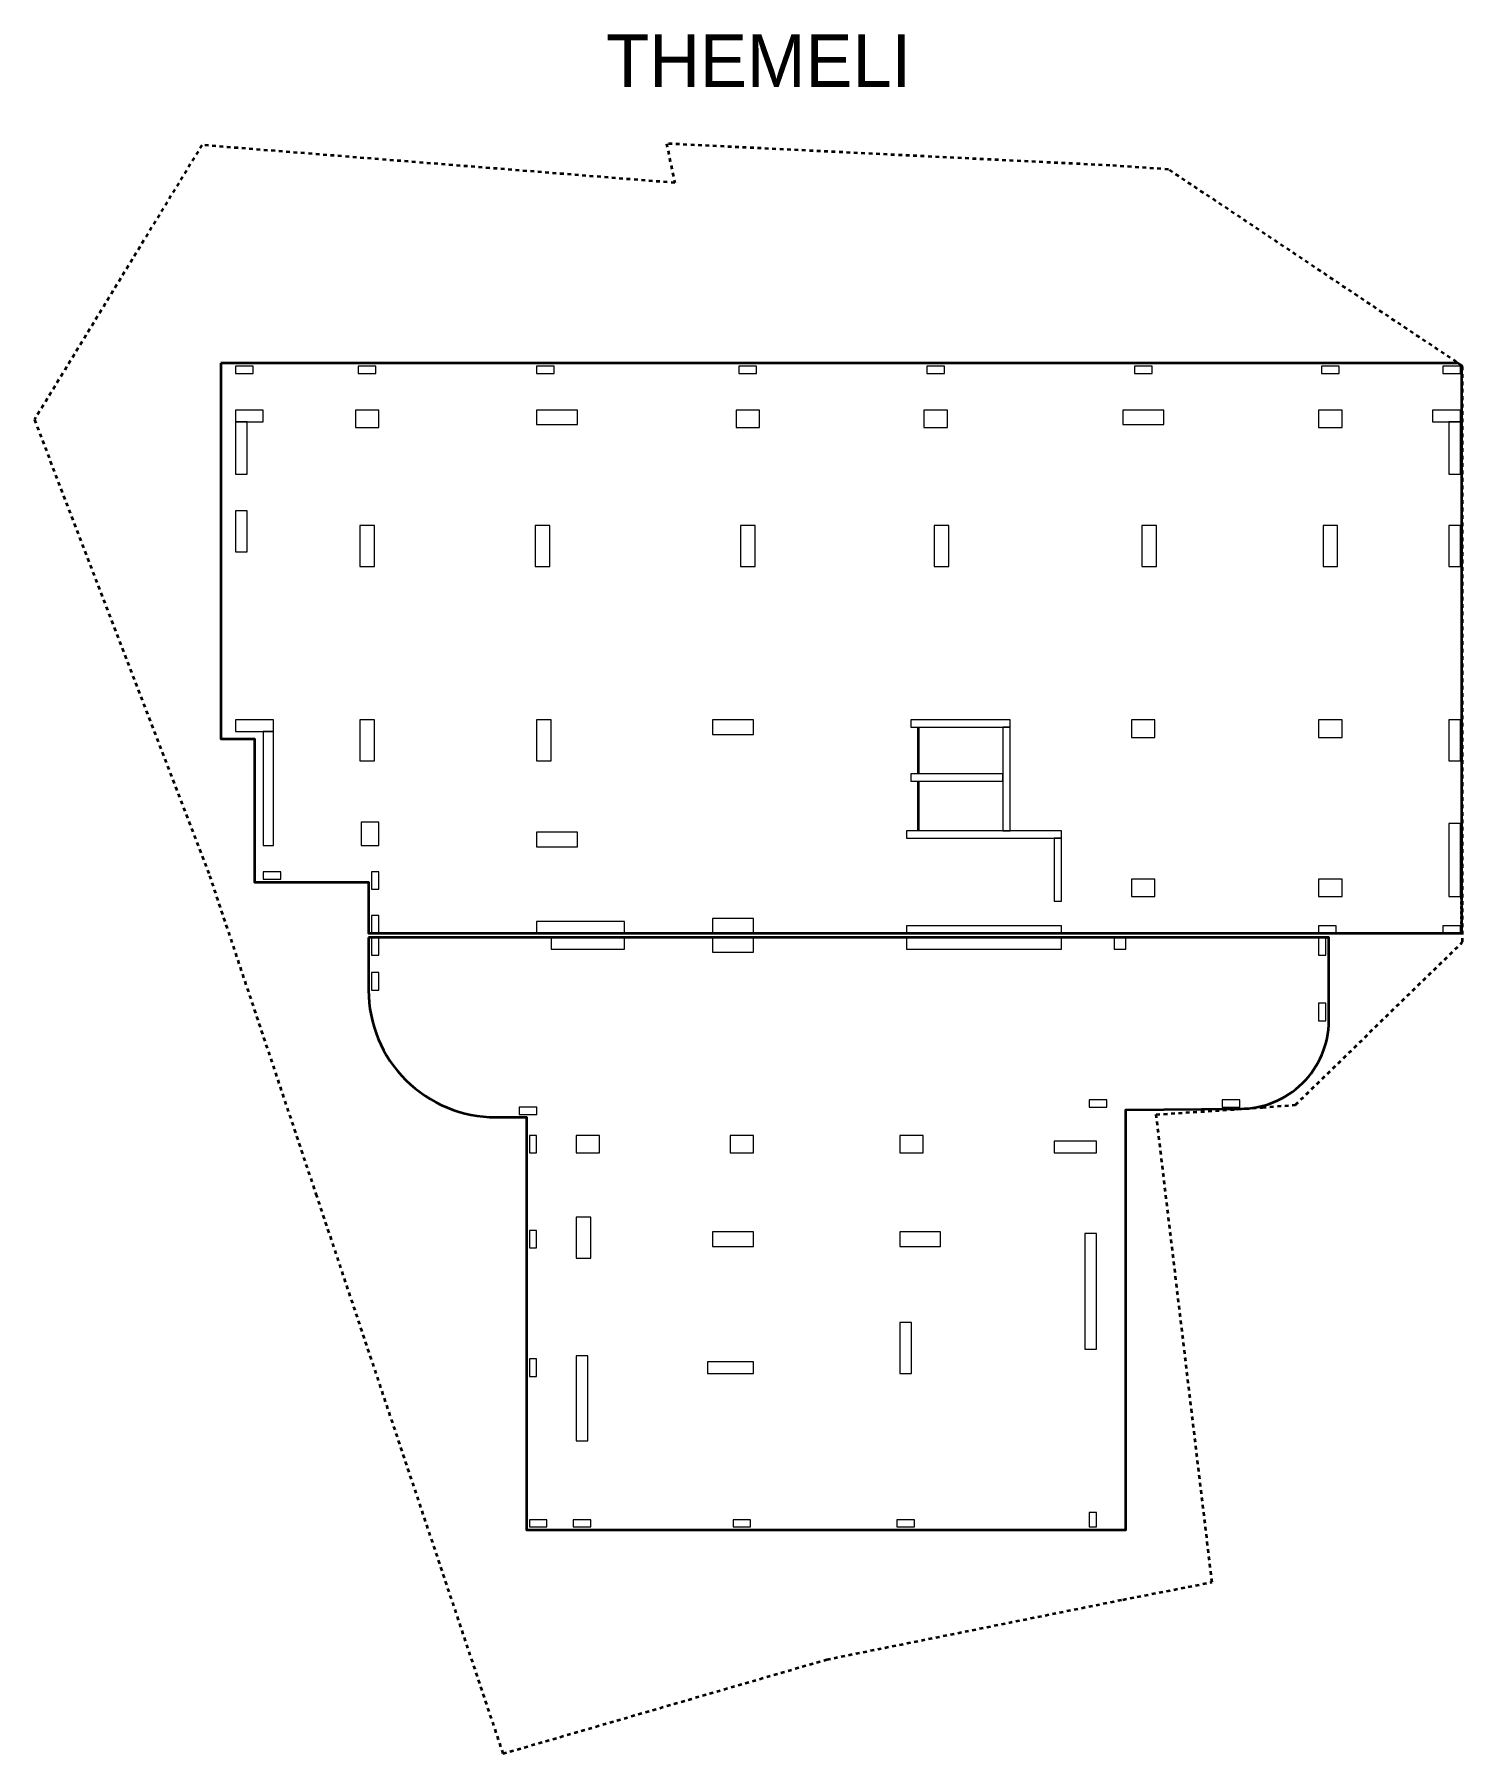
# Model space of a CAD drawing. Header units: millimetres. Extents: x 183280 to 521041, y -188189 to -122473.
# Drawn here: x 240529 to 289385, y -188189 to -129363 of the extents above; entities that cross this region are included whole.
import ezdxf

# ---------------------------------------------------------------- set-up
doc = ezdxf.new("R2010")
doc.units = ezdxf.units.MM
doc.header["$MEASUREMENT"] = 0
doc.linetypes.add('Dashed', pattern=[254, 127, -127])
doc.linetypes.add('Small Dashed', pattern=[169.333333, 84.666667, -84.666667])
for name, color, linetype, lineweight, true_color in [('2D Drafting - General_Pen_No__88', 7, 'Continuous', 20, 0xfd4435), ('A - Akset_Pen_No__8', 7, 'Continuous', 35, 0xa80f02), ('A - Kati karakteristik polyline_Pen_No__103', 7, 'Continuous', 13, 0xffcc99), ('A - Themeli_Pen_No__25', 7, 'Continuous', 35, 0x40a5ff)]:
    doc.layers.add(name, color=color, linetype=linetype, lineweight=lineweight, true_color=true_color)
doc.layers.add('A - Shtyllat', color=7, linetype='Continuous')
doc.layers.add('A - Shtyllat_Pen_No__20', color=1, linetype='Continuous', lineweight=0)
doc.styles.add('GENERATED_STYLE_2', font='GOTHIC.TTF')

# ---------------------------------------------------------------- blocks, each defined once
blk = doc.blocks.new('Column_83', base_point=(284860, -142516))
at = {"layer": 'A - Shtyllat_Pen_No__20', "color": 1, "linetype": 'Continuous', "lineweight": 0, "flags": 128}
blk.add_lwpolyline([(285260, -142816), (285260, -142216), (284460, -142216), (284460, -142816)], close=True, dxfattribs=at)
blk = doc.blocks.new('Column_84', base_point=(271560, -146866))
at = {"layer": 'A - Shtyllat_Pen_No__20', "color": 1, "linetype": 'Continuous', "lineweight": 0, "flags": 128}
blk.add_lwpolyline([(271810, -146166), (271310, -146166), (271310, -147566), (271810, -147566)], close=True, dxfattribs=at)
blk = doc.blocks.new('Column_85', base_point=(289110, -157616))
at = {"layer": 'A - Shtyllat_Pen_No__20', "color": 1, "linetype": 'Continuous', "lineweight": 0, "flags": 128}
blk.add_lwpolyline([(289310, -156366), (288910, -156366), (288910, -158866), (289310, -158866)], close=True, dxfattribs=at)
blk = doc.blocks.new('Column_86', base_point=(278460, -153116))
at = {"layer": 'A - Shtyllat_Pen_No__20', "color": 1, "linetype": 'Continuous', "lineweight": 0, "flags": 128}
blk.add_lwpolyline([(278060, -152816), (278060, -153416), (278860, -153416), (278860, -152816)], close=True, dxfattribs=at)
blk = doc.blocks.new('Column_87', base_point=(271360, -142516))
at = {"layer": 'A - Shtyllat_Pen_No__20', "color": 1, "linetype": 'Continuous', "lineweight": 0, "flags": 128}
blk.add_lwpolyline([(270960, -142216), (270960, -142816), (271760, -142816), (271760, -142216)], close=True, dxfattribs=at)
blk = doc.blocks.new('Column_88', base_point=(264730, -167336))
at = {"layer": 'A - Shtyllat_Pen_No__20', "color": 1, "linetype": 'Continuous', "lineweight": 0, "flags": 128}
blk.add_lwpolyline([(265130, -167636), (265130, -167036), (264330, -167036), (264330, -167636)], close=True, dxfattribs=at)
blk = doc.blocks.new('Column_89', base_point=(264430, -170586))
at = {"layer": 'A - Shtyllat_Pen_No__20', "color": 1, "linetype": 'Continuous', "lineweight": 0, "flags": 128}
blk.add_lwpolyline([(265130, -170836), (265130, -170336), (263730, -170336), (263730, -170836)], close=True, dxfattribs=at)
blk = doc.blocks.new('Column_90', base_point=(275535, -157941))
at = {"layer": 'A - Shtyllat_Pen_No__20', "color": 1, "linetype": 'Continuous', "lineweight": 0, "flags": 128}
blk.add_lwpolyline([(275660, -156866), (275410, -156866), (275410, -159016), (275660, -159016)], close=True, dxfattribs=at)
blk = doc.blocks.new('Column_91', base_point=(264430, -159866))
at = {"layer": 'A - Shtyllat_Pen_No__20', "color": 1, "linetype": 'Continuous', "lineweight": 0, "flags": 128}
blk.add_lwpolyline([(265130, -160116), (265130, -159616), (263730, -159616), (263730, -160116)], close=True, dxfattribs=at)
blk = doc.blocks.new('Column_92', base_point=(272210, -152941))
at = {"layer": 'A - Shtyllat_Pen_No__20', "color": 1, "linetype": 'Continuous', "lineweight": 0, "flags": 128}
blk.add_lwpolyline([(270510, -152816), (270510, -153066), (273910, -153066), (273910, -152816)], close=True, dxfattribs=at)
blk = doc.blocks.new('Column_93', base_point=(270530, -167336))
at = {"layer": 'A - Shtyllat_Pen_No__20', "color": 1, "linetype": 'Continuous', "lineweight": 0, "flags": 128}
blk.add_lwpolyline([(270930, -167636), (270930, -167036), (270130, -167036), (270130, -167636)], close=True, dxfattribs=at)
blk = doc.blocks.new('Column_94', base_point=(247885, -142416))
at = {"layer": 'A - Shtyllat_Pen_No__20', "color": 1, "linetype": 'Continuous', "lineweight": 0, "flags": 128}
blk.add_lwpolyline([(248360, -142616), (248360, -142216), (247410, -142216), (247410, -142616)], close=True, dxfattribs=at)
blk = doc.blocks.new('Column_95', base_point=(257585, -167336))
at = {"layer": 'A - Shtyllat_Pen_No__20', "color": 1, "linetype": 'Continuous', "lineweight": 0, "flags": 128}
blk.add_lwpolyline([(257460, -167036), (257460, -167636), (257710, -167636), (257710, -167036)], close=True, dxfattribs=at)
blk = doc.blocks.new('Column_96', base_point=(281460, -165941))
at = {"layer": 'A - Shtyllat_Pen_No__20', "color": 1, "linetype": 'Continuous', "lineweight": 0, "flags": 128}
blk.add_lwpolyline([(281760, -165816), (281160, -165816), (281160, -166066), (281760, -166066)], close=True, dxfattribs=at)
blk = doc.blocks.new('Column_97', base_point=(264345, -174985))
at = {"layer": 'A - Shtyllat_Pen_No__20', "color": 1, "linetype": 'Continuous', "lineweight": 0, "flags": 128}
blk.add_lwpolyline([(265130, -175185), (265130, -174785), (263560, -174785), (263560, -175185)], close=True, dxfattribs=at)
blk = doc.blocks.new('Column_98', base_point=(289110, -143516))
at = {"layer": 'A - Shtyllat_Pen_No__20', "color": 1, "linetype": 'Continuous', "lineweight": 0, "flags": 128}
blk.add_lwpolyline([(289310, -142616), (288910, -142616), (288910, -144416), (289310, -144416)], close=True, dxfattribs=at)
blk = doc.blocks.new('Column_99', base_point=(271360, -140841))
at = {"layer": 'A - Shtyllat_Pen_No__20', "color": 1, "linetype": 'Continuous', "lineweight": 0, "flags": 128}
blk.add_lwpolyline([(271660, -140716), (271060, -140716), (271060, -140966), (271660, -140966)], close=True, dxfattribs=at)
blk = doc.blocks.new('Column_100', base_point=(251910, -153516))
at = {"layer": 'A - Shtyllat_Pen_No__20', "color": 1, "linetype": 'Continuous', "lineweight": 0, "flags": 128}
blk.add_lwpolyline([(252160, -152816), (251660, -152816), (251660, -154216), (252160, -154216)], close=True, dxfattribs=at)
blk = doc.blocks.new('Column_101', base_point=(247610, -143516))
at = {"layer": 'A - Shtyllat_Pen_No__20', "color": 1, "linetype": 'Continuous', "lineweight": 0, "flags": 128}
blk.add_lwpolyline([(247810, -142616), (247410, -142616), (247410, -144416), (247810, -144416)], close=True, dxfattribs=at)
blk = doc.blocks.new('Column_102', base_point=(284860, -146866))
at = {"layer": 'A - Shtyllat_Pen_No__20', "color": 1, "linetype": 'Continuous', "lineweight": 0, "flags": 128}
blk.add_lwpolyline([(285110, -146166), (284610, -146166), (284610, -147566), (285110, -147566)], close=True, dxfattribs=at)
blk = doc.blocks.new('Column_103', base_point=(276660, -172373))
at = {"layer": 'A - Shtyllat_Pen_No__20', "color": 1, "linetype": 'Continuous', "lineweight": 0, "flags": 128}
blk.add_lwpolyline([(276860, -170398), (276460, -170398), (276460, -174348), (276860, -174348)], close=True, dxfattribs=at)
blk = doc.blocks.new('Column_104', base_point=(289010, -140841))
at = {"layer": 'A - Shtyllat_Pen_No__20', "color": 1, "linetype": 'Continuous', "lineweight": 0, "flags": 128}
blk.add_lwpolyline([(289310, -140716), (288710, -140716), (288710, -140966), (289310, -140966)], close=True, dxfattribs=at)
blk = doc.blocks.new('Column_105', base_point=(259260, -176036))
at = {"layer": 'A - Shtyllat_Pen_No__20', "color": 1, "linetype": 'Continuous', "lineweight": 0, "flags": 128}
blk.add_lwpolyline([(259460, -174581), (259060, -174581), (259060, -177491), (259460, -177491)], close=True, dxfattribs=at)
blk = doc.blocks.new('Column_106', base_point=(264930, -140841))
at = {"layer": 'A - Shtyllat_Pen_No__20', "color": 1, "linetype": 'Continuous', "lineweight": 0, "flags": 128}
blk.add_lwpolyline([(265230, -140716), (264630, -140716), (264630, -140966), (265230, -140966)], close=True, dxfattribs=at)
blk = doc.blocks.new('Column_107', base_point=(257411, -166191))
at = {"layer": 'A - Shtyllat_Pen_No__20', "color": 1, "linetype": 'Continuous', "lineweight": 0, "flags": 128}
blk.add_lwpolyline([(257111, -166066), (257111, -166316), (257711, -166316), (257711, -166066)], close=True, dxfattribs=at)
blk = doc.blocks.new('Column_108', base_point=(251910, -146866))
at = {"layer": 'A - Shtyllat_Pen_No__20', "color": 1, "linetype": 'Continuous', "lineweight": 0, "flags": 128}
blk.add_lwpolyline([(252160, -146166), (251660, -146166), (251660, -147566), (252160, -147566)], close=True, dxfattribs=at)
blk = doc.blocks.new('Column_109', base_point=(259460, -160466))
at = {"layer": 'A - Shtyllat_Pen_No__20', "color": 1, "linetype": 'Continuous', "lineweight": 0, "flags": 128}
blk.add_lwpolyline([(260710, -160666), (260710, -160266), (258210, -160266), (258210, -160666)], close=True, dxfattribs=at)
blk = doc.blocks.new('Column_110', base_point=(278460, -140841))
at = {"layer": 'A - Shtyllat_Pen_No__20', "color": 1, "linetype": 'Continuous', "lineweight": 0, "flags": 128}
blk.add_lwpolyline([(278760, -140716), (278160, -140716), (278160, -140966), (278760, -140966)], close=True, dxfattribs=at)
blk = doc.blocks.new('Column_111', base_point=(273785, -154841))
at = {"layer": 'A - Shtyllat_Pen_No__20', "color": 1, "linetype": 'Continuous', "lineweight": 0, "flags": 128}
blk.add_lwpolyline([(273910, -153066), (273660, -153066), (273660, -156616), (273910, -156616)], close=True, dxfattribs=at)
blk = doc.blocks.new('Column_112', base_point=(270330, -174310))
at = {"layer": 'A - Shtyllat_Pen_No__20', "color": 1, "linetype": 'Continuous', "lineweight": 0, "flags": 128}
blk.add_lwpolyline([(270530, -173435), (270130, -173435), (270130, -175185), (270530, -175185)], close=True, dxfattribs=at)
blk = doc.blocks.new('Column_113', base_point=(288835, -142416))
at = {"layer": 'A - Shtyllat_Pen_No__20', "color": 1, "linetype": 'Continuous', "lineweight": 0, "flags": 128}
blk.add_lwpolyline([(289310, -142616), (289310, -142216), (288360, -142216), (288360, -142616)], close=True, dxfattribs=at)
blk = doc.blocks.new('Column_114', base_point=(273009, -160466))
at = {"layer": 'A - Shtyllat_Pen_No__20', "color": 1, "linetype": 'Continuous', "lineweight": 0, "flags": 128}
blk.add_lwpolyline([(270359, -160266), (270359, -160666), (275659, -160666), (275659, -160266)], close=True, dxfattribs=at)
blk = doc.blocks.new('Column_115', base_point=(259460, -167336))
at = {"layer": 'A - Shtyllat_Pen_No__20', "color": 1, "linetype": 'Continuous', "lineweight": 0, "flags": 128}
blk.add_lwpolyline([(259060, -167036), (259060, -167636), (259860, -167636), (259860, -167036)], close=True, dxfattribs=at)
blk = doc.blocks.new('Column_116', base_point=(276135, -167436))
at = {"layer": 'A - Shtyllat_Pen_No__20', "color": 1, "linetype": 'Continuous', "lineweight": 0, "flags": 128}
blk.add_lwpolyline([(276860, -167636), (276860, -167236), (275410, -167236), (275410, -167636)], close=True, dxfattribs=at)
blk = doc.blocks.new('Column_117', base_point=(276910, -165941))
at = {"layer": 'A - Shtyllat_Pen_No__20', "color": 1, "linetype": 'Continuous', "lineweight": 0, "flags": 128}
blk.add_lwpolyline([(277210, -165816), (276610, -165816), (276610, -166066), (277210, -166066)], close=True, dxfattribs=at)
blk = doc.blocks.new('Column_118', base_point=(258010, -140841))
at = {"layer": 'A - Shtyllat_Pen_No__20', "color": 1, "linetype": 'Continuous', "lineweight": 0, "flags": 128}
blk.add_lwpolyline([(258310, -140716), (257710, -140716), (257710, -140966), (258310, -140966)], close=True, dxfattribs=at)
blk = doc.blocks.new('Column_119', base_point=(258410, -156916))
at = {"layer": 'A - Shtyllat_Pen_No__20', "color": 1, "linetype": 'Continuous', "lineweight": 0, "flags": 128}
blk.add_lwpolyline([(259110, -157166), (259110, -156666), (257710, -156666), (257710, -157166)], close=True, dxfattribs=at)
blk = doc.blocks.new('Column_120', base_point=(258410, -142466))
at = {"layer": 'A - Shtyllat_Pen_No__20', "color": 1, "linetype": 'Continuous', "lineweight": 0, "flags": 128}
blk.add_lwpolyline([(259110, -142716), (259110, -142216), (257710, -142216), (257710, -142716)], close=True, dxfattribs=at)
blk = doc.blocks.new('Column_121', base_point=(284757, -159991))
at = {"layer": 'A - Shtyllat_Pen_No__20', "color": 1, "linetype": 'Continuous', "lineweight": 0, "flags": 128}
blk.add_lwpolyline([(285057, -159866), (284457, -159866), (284457, -160116), (285057, -160116)], close=True, dxfattribs=at)
blk = doc.blocks.new('Column_122', base_point=(257960, -153516))
at = {"layer": 'A - Shtyllat_Pen_No__20', "color": 1, "linetype": 'Continuous', "lineweight": 0, "flags": 128}
blk.add_lwpolyline([(258210, -152816), (257710, -152816), (257710, -154216), (258210, -154216)], close=True, dxfattribs=at)
blk = doc.blocks.new('Column_123', base_point=(264430, -160516))
at = {"layer": 'A - Shtyllat_Pen_No__20', "color": 1, "linetype": 'Continuous', "lineweight": 0, "flags": 128}
blk.add_lwpolyline([(265130, -160766), (265130, -160266), (263730, -160266), (263730, -160766)], close=True, dxfattribs=at)
blk = doc.blocks.new('Column_124', base_point=(272085, -154791))
at = {"layer": 'A - Shtyllat_Pen_No__20', "color": 1, "linetype": 'Continuous', "lineweight": 0, "flags": 128}
blk.add_lwpolyline([(270510, -154666), (270510, -154916), (273660, -154916), (273660, -154666)], close=True, dxfattribs=at)
blk = doc.blocks.new('Column_125', base_point=(278460, -142466))
at = {"layer": 'A - Shtyllat_Pen_No__20', "color": 1, "linetype": 'Continuous', "lineweight": 0, "flags": 128}
blk.add_lwpolyline([(279160, -142716), (279160, -142216), (277760, -142216), (277760, -142716)], close=True, dxfattribs=at)
blk = doc.blocks.new('Column_126', base_point=(248660, -158141))
at = {"layer": 'A - Shtyllat_Pen_No__20', "color": 1, "linetype": 'Continuous', "lineweight": 0, "flags": 128}
blk.add_lwpolyline([(248360, -158266), (248960, -158266), (248960, -158016), (248360, -158016)], close=True, dxfattribs=at)
blk = doc.blocks.new('Column_127', base_point=(257585, -174985))
at = {"layer": 'A - Shtyllat_Pen_No__20', "color": 1, "linetype": 'Continuous', "lineweight": 0, "flags": 128}
blk.add_lwpolyline([(257460, -174685), (257460, -175285), (257710, -175285), (257710, -174685)], close=True, dxfattribs=at)
blk = doc.blocks.new('Column_128', base_point=(284585, -162816))
at = {"layer": 'A - Shtyllat_Pen_No__20', "color": 1, "linetype": 'Continuous', "lineweight": 0, "flags": 128}
blk.add_lwpolyline([(284460, -162516), (284460, -163116), (284710, -163116), (284710, -162516)], close=True, dxfattribs=at)
blk = doc.blocks.new('Column_129', base_point=(284860, -153116))
at = {"layer": 'A - Shtyllat_Pen_No__20', "color": 1, "linetype": 'Continuous', "lineweight": 0, "flags": 128}
blk.add_lwpolyline([(284460, -152816), (284460, -153416), (285260, -153416), (285260, -152816)], close=True, dxfattribs=at)
blk = doc.blocks.new('Column_130', base_point=(270830, -170586))
at = {"layer": 'A - Shtyllat_Pen_No__20', "color": 1, "linetype": 'Continuous', "lineweight": 0, "flags": 128}
blk.add_lwpolyline([(271530, -170836), (271530, -170336), (270130, -170336), (270130, -170836)], close=True, dxfattribs=at)
blk = doc.blocks.new('Column_131', base_point=(248060, -153016))
at = {"layer": 'A - Shtyllat_Pen_No__20', "color": 1, "linetype": 'Continuous', "lineweight": 0, "flags": 128}
blk.add_lwpolyline([(247410, -152816), (247410, -153216), (248710, -153216), (248710, -152816)], close=True, dxfattribs=at)
blk = doc.blocks.new('Column_132', base_point=(276735, -180185))
at = {"layer": 'A - Shtyllat_Pen_No__20', "color": 1, "linetype": 'Continuous', "lineweight": 0, "flags": 128}
blk.add_lwpolyline([(276610, -179935), (276610, -180435), (276860, -180435), (276860, -179935)], close=True, dxfattribs=at)
blk = doc.blocks.new('Column_133', base_point=(251910, -140841))
at = {"layer": 'A - Shtyllat_Pen_No__20', "color": 1, "linetype": 'Continuous', "lineweight": 0, "flags": 128}
blk.add_lwpolyline([(252210, -140716), (251610, -140716), (251610, -140966), (252210, -140966)], close=True, dxfattribs=at)
blk = doc.blocks.new('Column_134', base_point=(264430, -153066))
at = {"layer": 'A - Shtyllat_Pen_No__20', "color": 1, "linetype": 'Continuous', "lineweight": 0, "flags": 128}
blk.add_lwpolyline([(265130, -153316), (265130, -152816), (263730, -152816), (263730, -153316)], close=True, dxfattribs=at)
blk = doc.blocks.new('Column_135', base_point=(273010, -156741))
at = {"layer": 'A - Shtyllat_Pen_No__20', "color": 1, "linetype": 'Continuous', "lineweight": 0, "flags": 128}
blk.add_lwpolyline([(270360, -156616), (270360, -156866), (275660, -156866), (275660, -156616)], close=True, dxfattribs=at)
blk = doc.blocks.new('Column_136', base_point=(284585, -160566))
at = {"layer": 'A - Shtyllat_Pen_No__20', "color": 1, "linetype": 'Continuous', "lineweight": 0, "flags": 128}
blk.add_lwpolyline([(284460, -160266), (284460, -160866), (284710, -160866), (284710, -160266)], close=True, dxfattribs=at)
blk = doc.blocks.new('Column_137', base_point=(289110, -153516))
at = {"layer": 'A - Shtyllat_Pen_No__20', "color": 1, "linetype": 'Continuous', "lineweight": 0, "flags": 128}
blk.add_lwpolyline([(289310, -152816), (288910, -152816), (288910, -154216), (289310, -154216)], close=True, dxfattribs=at)
blk = doc.blocks.new('Column_138', base_point=(247610, -146366))
at = {"layer": 'A - Shtyllat_Pen_No__20', "color": 1, "linetype": 'Continuous', "lineweight": 0, "flags": 128}
blk.add_lwpolyline([(247810, -145666), (247410, -145666), (247410, -147066), (247810, -147066)], close=True, dxfattribs=at)
blk = doc.blocks.new('Column_139', base_point=(252185, -161766))
at = {"layer": 'A - Shtyllat_Pen_No__20', "color": 1, "linetype": 'Continuous', "lineweight": 0, "flags": 128}
blk.add_lwpolyline([(252060, -161466), (252060, -162066), (252310, -162066), (252310, -161466)], close=True, dxfattribs=at)
blk = doc.blocks.new('Column_140', base_point=(252185, -160566))
at = {"layer": 'A - Shtyllat_Pen_No__20', "color": 1, "linetype": 'Continuous', "lineweight": 0, "flags": 128}
blk.add_lwpolyline([(252060, -160266), (252060, -160866), (252310, -160866), (252310, -160266)], close=True, dxfattribs=at)
blk = doc.blocks.new('Column_141', base_point=(257910, -146866))
at = {"layer": 'A - Shtyllat_Pen_No__20', "color": 1, "linetype": 'Continuous', "lineweight": 0, "flags": 128}
blk.add_lwpolyline([(258160, -146166), (257660, -146166), (257660, -147566), (258160, -147566)], close=True, dxfattribs=at)
blk = doc.blocks.new('Column_142', base_point=(259310, -170536))
at = {"layer": 'A - Shtyllat_Pen_No__20', "color": 1, "linetype": 'Continuous', "lineweight": 0, "flags": 128}
blk.add_lwpolyline([(259060, -171236), (259560, -171236), (259560, -169836), (259060, -169836)], close=True, dxfattribs=at)
blk = doc.blocks.new('Column_143', base_point=(270330, -180310))
at = {"layer": 'A - Shtyllat_Pen_No__20', "color": 1, "linetype": 'Continuous', "lineweight": 0, "flags": 128}
blk.add_lwpolyline([(270630, -180185), (270030, -180185), (270030, -180435), (270630, -180435)], close=True, dxfattribs=at)
blk = doc.blocks.new('Column_144', base_point=(247710, -140841))
at = {"layer": 'A - Shtyllat_Pen_No__20', "color": 1, "linetype": 'Continuous', "lineweight": 0, "flags": 128}
blk.add_lwpolyline([(248010, -140716), (247410, -140716), (247410, -140966), (248010, -140966)], close=True, dxfattribs=at)
blk = doc.blocks.new('Column_145', base_point=(257760, -180310))
at = {"layer": 'A - Shtyllat_Pen_No__20', "color": 1, "linetype": 'Continuous', "lineweight": 0, "flags": 128}
blk.add_lwpolyline([(257460, -180185), (257460, -180435), (258060, -180435), (258060, -180185)], close=True, dxfattribs=at)
blk = doc.blocks.new('Column_146', base_point=(277660, -160466))
at = {"layer": 'A - Shtyllat_Pen_No__20', "color": 1, "linetype": 'Continuous', "lineweight": 0, "flags": 128}
blk.add_lwpolyline([(277860, -160266), (277460, -160266), (277460, -160666), (277860, -160666)], close=True, dxfattribs=at)
blk = doc.blocks.new('Column_147', base_point=(289010, -159991))
at = {"layer": 'A - Shtyllat_Pen_No__20', "color": 1, "linetype": 'Continuous', "lineweight": 0, "flags": 128}
blk.add_lwpolyline([(289310, -159866), (288710, -159866), (288710, -160116), (289310, -160116)], close=True, dxfattribs=at)
blk = doc.blocks.new('Column_148', base_point=(252185, -158316))
at = {"layer": 'A - Shtyllat_Pen_No__20', "color": 1, "linetype": 'Continuous', "lineweight": 0, "flags": 128}
blk.add_lwpolyline([(252060, -158016), (252060, -158616), (252310, -158616), (252310, -158016)], close=True, dxfattribs=at)
blk = doc.blocks.new('Column_149', base_point=(289110, -146866))
at = {"layer": 'A - Shtyllat_Pen_No__20', "color": 1, "linetype": 'Continuous', "lineweight": 0, "flags": 128}
blk.add_lwpolyline([(289310, -146166), (288910, -146166), (288910, -147566), (289310, -147566)], close=True, dxfattribs=at)
blk = doc.blocks.new('Column_150', base_point=(251910, -142516))
at = {"layer": 'A - Shtyllat_Pen_No__20', "color": 1, "linetype": 'Continuous', "lineweight": 0, "flags": 128}
blk.add_lwpolyline([(251510, -142216), (251510, -142816), (252310, -142816), (252310, -142216)], close=True, dxfattribs=at)
blk = doc.blocks.new('Column_151', base_point=(264730, -180310))
at = {"layer": 'A - Shtyllat_Pen_No__20', "color": 1, "linetype": 'Continuous', "lineweight": 0, "flags": 128}
blk.add_lwpolyline([(265030, -180185), (264430, -180185), (264430, -180435), (265030, -180435)], close=True, dxfattribs=at)
blk = doc.blocks.new('Column_152', base_point=(252185, -159816))
at = {"layer": 'A - Shtyllat_Pen_No__20', "color": 1, "linetype": 'Continuous', "lineweight": 0, "flags": 128}
blk.add_lwpolyline([(252060, -159516), (252060, -160116), (252310, -160116), (252310, -159516)], close=True, dxfattribs=at)
blk = doc.blocks.new('Column_153', base_point=(257585, -170586))
at = {"layer": 'A - Shtyllat_Pen_No__20', "color": 1, "linetype": 'Continuous', "lineweight": 0, "flags": 128}
blk.add_lwpolyline([(257460, -170286), (257460, -170886), (257710, -170886), (257710, -170286)], close=True, dxfattribs=at)
blk = doc.blocks.new('Column_154', base_point=(278660, -146866))
at = {"layer": 'A - Shtyllat_Pen_No__20', "color": 1, "linetype": 'Continuous', "lineweight": 0, "flags": 128}
blk.add_lwpolyline([(278910, -146166), (278410, -146166), (278410, -147566), (278910, -147566)], close=True, dxfattribs=at)
blk = doc.blocks.new('Column_155', base_point=(284860, -158566))
at = {"layer": 'A - Shtyllat_Pen_No__20', "color": 1, "linetype": 'Continuous', "lineweight": 0, "flags": 128}
blk.add_lwpolyline([(285260, -158866), (285260, -158266), (284460, -158266), (284460, -158866)], close=True, dxfattribs=at)
blk = doc.blocks.new('Column_156', base_point=(273010, -159991))
at = {"layer": 'A - Shtyllat_Pen_No__20', "color": 1, "linetype": 'Continuous', "lineweight": 0, "flags": 128}
blk.add_lwpolyline([(270360, -159866), (270360, -160116), (275660, -160116), (275660, -159866)], close=True, dxfattribs=at)
blk = doc.blocks.new('Column_157', base_point=(264930, -146866))
at = {"layer": 'A - Shtyllat_Pen_No__20', "color": 1, "linetype": 'Continuous', "lineweight": 0, "flags": 128}
blk.add_lwpolyline([(265180, -146166), (264680, -146166), (264680, -147566), (265180, -147566)], close=True, dxfattribs=at)
blk = doc.blocks.new('Column_158', base_point=(259210, -159916))
at = {"layer": 'A - Shtyllat_Pen_No__20', "color": 1, "linetype": 'Continuous', "lineweight": 0, "flags": 128}
blk.add_lwpolyline([(260710, -160116), (260710, -159716), (257710, -159716), (257710, -160116)], close=True, dxfattribs=at)
blk = doc.blocks.new('Column_159', base_point=(278460, -158566))
at = {"layer": 'A - Shtyllat_Pen_No__20', "color": 1, "linetype": 'Continuous', "lineweight": 0, "flags": 128}
blk.add_lwpolyline([(278860, -158866), (278860, -158266), (278060, -158266), (278060, -158866)], close=True, dxfattribs=at)
blk = doc.blocks.new('Column_160', base_point=(264930, -142516))
at = {"layer": 'A - Shtyllat_Pen_No__20', "color": 1, "linetype": 'Continuous', "lineweight": 0, "flags": 128}
blk.add_lwpolyline([(264530, -142216), (264530, -142816), (265330, -142816), (265330, -142216)], close=True, dxfattribs=at)
blk = doc.blocks.new('Column_161', base_point=(259260, -180310))
at = {"layer": 'A - Shtyllat_Pen_No__20', "color": 1, "linetype": 'Continuous', "lineweight": 0, "flags": 128}
blk.add_lwpolyline([(259560, -180185), (258960, -180185), (258960, -180435), (259560, -180435)], close=True, dxfattribs=at)
blk = doc.blocks.new('Column_162', base_point=(284860, -140841))
at = {"layer": 'A - Shtyllat_Pen_No__20', "color": 1, "linetype": 'Continuous', "lineweight": 0, "flags": 128}
blk.add_lwpolyline([(285160, -140716), (284560, -140716), (284560, -140966), (285160, -140966)], close=True, dxfattribs=at)
blk = doc.blocks.new('Column_163', base_point=(248535, -155166))
at = {"layer": 'A - Shtyllat_Pen_No__20', "color": 1, "linetype": 'Continuous', "lineweight": 0, "flags": 128}
blk.add_lwpolyline([(248710, -153216), (248360, -153216), (248360, -157116), (248710, -157116)], close=True, dxfattribs=at)
blk = doc.blocks.new('Column_164', base_point=(252010, -156716))
at = {"layer": 'A - Shtyllat_Pen_No__20', "color": 1, "linetype": 'Continuous', "lineweight": 0, "flags": 128}
blk.add_lwpolyline([(251710, -157116), (252310, -157116), (252310, -156316), (251710, -156316)], close=True, dxfattribs=at)

msp = doc.modelspace()

# ---------------------------------------------------------------- linework, layer by layer
at = {"layer": 'A - Akset_Pen_No__8', "color": 14, "linetype": 'Dashed', "lineweight": 35, "true_color": 0xa80f02}
msp.add_lwpolyline([(240529, -142551), (241073, -143968), (246520, -158150), (250158, -169043), (256554, -188189), (267633, -184968), (277759, -182922), (280814, -182324), (278905, -166322), (282541, -166081), (283671, -165989), (289385, -160416), (289385, -140716), (279320, -133982), (277313, -133847), (262152, -133103), (262433, -134443), (246258, -133151)], close=True, dxfattribs=at)
at = {"layer": 'A - Kati karakteristik polyline_Pen_No__103', "color": 31, "linetype": 'Small Dashed', "lineweight": 13, "true_color": 0xffcc99}
msp.add_lwpolyline([(289310, -158866), (289310, -160116), (275660, -160116)], dxfattribs=at)
at = {"layer": 'A - Themeli_Pen_No__25', "color": 161, "linetype": 'Continuous', "lineweight": 35, "true_color": 0x40a5ff}
msp.add_lwpolyline([(246910, -140616), (246910, -153466), (248060, -153466), (248060, -158366), (251960, -158366), (251960, -160116), (289360, -160116), (289360, -140711), (289217, -140616)], close=True, dxfattribs=at)
for points in [[(270760, -153066), (270760, -154666)], [(270760, -154916), (270760, -156616)]]:
    msp.add_lwpolyline(points, dxfattribs=at)
msp.add_lwpolyline([(251960, -160266), (251960, -162066, 0.414214), (256310, -166416), (257360, -166416), (257360, -180535), (277860, -180535), (277860, -166166), (281757, -166123, 0.414214), (284810, -163116), (284810, -160266)], format="xyb", close=True, dxfattribs=at)

# ---------------------------------------------------------------- block references
at = {"layer": 'A - Shtyllat', "color": 1, "lineweight": 0}
for name, p in [('Column_144', (247710, -140841)), ('Column_133', (251910, -140841)), ('Column_118', (258010, -140841)), ('Column_106', (264930, -140841)), ('Column_99', (271360, -140841)), ('Column_110', (278460, -140841)), ('Column_162', (284860, -140841)), ('Column_104', (289010, -140841)), ('Column_94', (247885, -142416)), ('Column_150', (251910, -142516)), ('Column_120', (258410, -142466)), ('Column_160', (264930, -142516)), ('Column_87', (271360, -142516)), ('Column_125', (278460, -142466)), ('Column_83', (284860, -142516)), ('Column_113', (288835, -142416)), ('Column_101', (247610, -143516)), ('Column_98', (289110, -143516)), ('Column_138', (247610, -146366)), ('Column_108', (251910, -146866)), ('Column_141', (257910, -146866)), ('Column_157', (264930, -146866)), ('Column_84', (271560, -146866)), ('Column_154', (278660, -146866)), ('Column_102', (284860, -146866)), ('Column_149', (289110, -146866)), ('Column_131', (248060, -153016)), ('Column_100', (251910, -153516)), ('Column_122', (257960, -153516)), ('Column_134', (264430, -153066)), ('Column_92', (272210, -152941)), ('Column_86', (278460, -153116)), ('Column_129', (284860, -153116)), ('Column_137', (289110, -153516)), ('Column_163', (248535, -155166)), ('Column_111', (273785, -154841)), ('Column_124', (272085, -154791)), ('Column_164', (252010, -156716)), ('Column_85', (289110, -157616)), ('Column_119', (258410, -156916)), ('Column_135', (273010, -156741)), ('Column_90', (275535, -157941)), ('Column_126', (248660, -158141)), ('Column_148', (252185, -158316)), ('Column_159', (278460, -158566)), ('Column_155', (284860, -158566)), ('Column_152', (252185, -159816)), ('Column_158', (259210, -159916)), ('Column_91', (264430, -159866)), ('Column_156', (273010, -159991)), ('Column_121', (284757, -159991)), ('Column_147', (289010, -159991)), ('Column_140', (252185, -160566)), ('Column_109', (259460, -160466)), ('Column_123', (264430, -160516)), ('Column_114', (273009, -160466)), ('Column_146', (277660, -160466)), ('Column_136', (284585, -160566)), ('Column_139', (252185, -161766)), ('Column_128', (284585, -162816)), ('Column_117', (276910, -165941)), ('Column_96', (281460, -165941)), ('Column_107', (257411, -166191)), ('Column_95', (257585, -167336)), ('Column_115', (259460, -167336)), ('Column_88', (264730, -167336)), ('Column_93', (270530, -167336)), ('Column_116', (276135, -167436)), ('Column_142', (259310, -170536)), ('Column_153', (257585, -170586)), ('Column_89', (264430, -170586)), ('Column_130', (270830, -170586)), ('Column_103', (276660, -172373)), ('Column_112', (270330, -174310)), ('Column_127', (257585, -174985)), ('Column_105', (259260, -176036)), ('Column_97', (264345, -174985)), ('Column_132', (276735, -180185)), ('Column_145', (257760, -180310)), ('Column_161', (259260, -180310)), ('Column_151', (264730, -180310)), ('Column_143', (270330, -180310))]:
    msp.add_blockref(name, p, dxfattribs=at)

# ---------------------------------------------------------------- texts
at = {"layer": '2D Drafting - General_Pen_No__88', "color": 20, "linetype": 'Continuous', "lineweight": 20, "true_color": 0xfd4435, "insert": (265306, -131163), "char_height": 1800, "attachment_point": 8, "style": 'GENERATED_STYLE_2'}
msp.add_mtext('\\A1;{\\pqc;\\fCentury Gothic|b0|i0|c0|p34;THEMELI}', dxfattribs=at)

doc.saveas('drawing.dxf')
